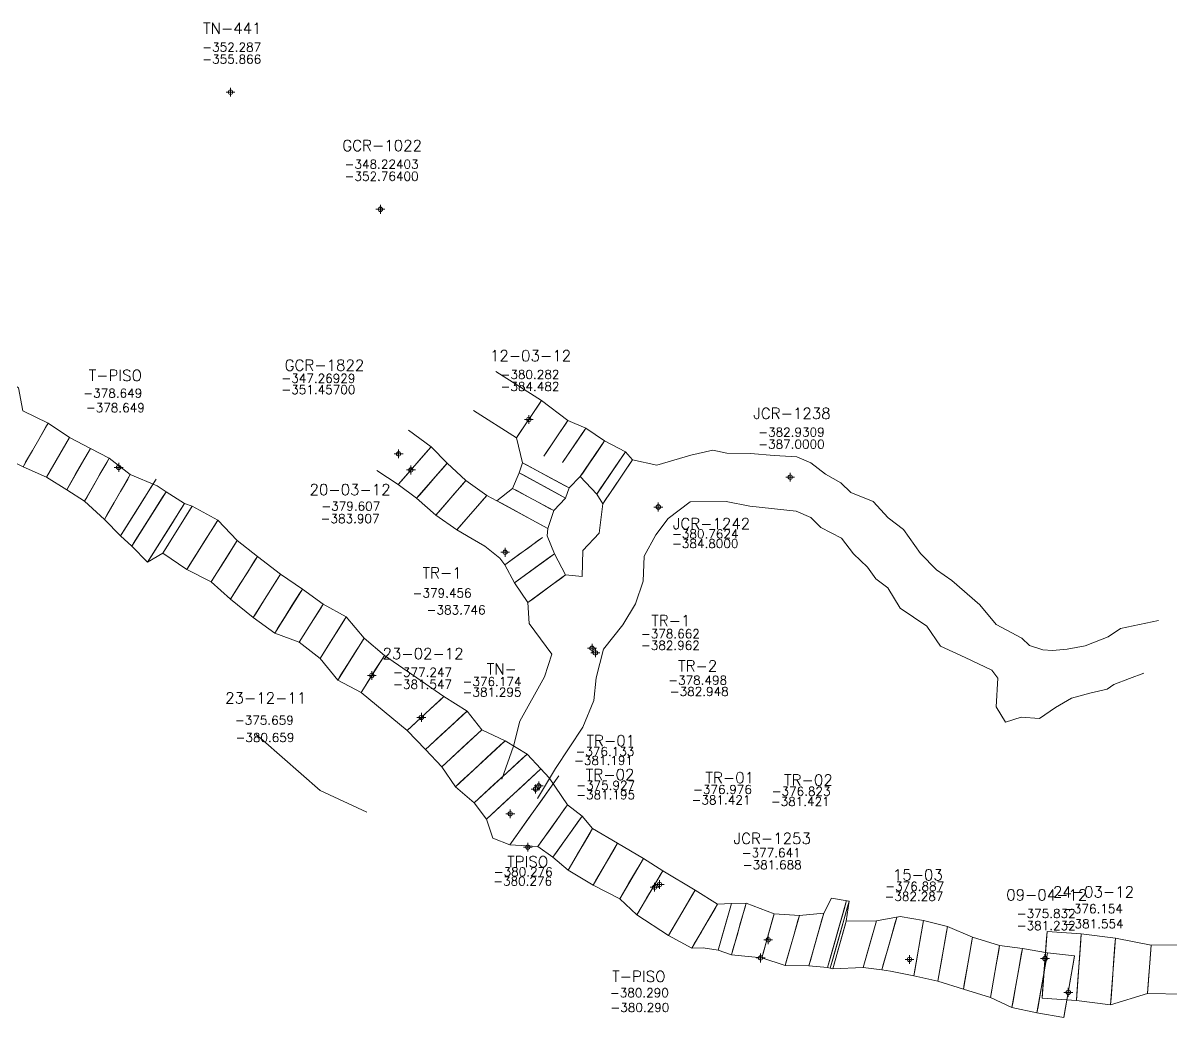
# Model space of a CAD drawing. Extents: x 0 to 99091, y -1812 to 13278.
# Drawn here: x 10868.8 to 10999.2, y 9741 to 9855.6 of the extents above; entities that cross this region are included whole.
import ezdxf
from ezdxf.enums import TextEntityAlignment as Align

# ---------------------------------------------------------------- set-up
doc = ezdxf.new("R2010")
doc.units = 0
doc.header["$MEASUREMENT"] = 0
doc.header["$PDMODE"] = 34
doc.header["$PDSIZE"] = 0.5
for name, color, linetype in [('F-440-7632-E-FIC', 1, 'Continuous'), ('F-440-7632-E-SCR', 1, 'Continuous'), ('F-440-7632-E-SEC', 1, 'Continuous'), ('F-450-7463-W-SCR', 4, 'Continuous'), ('F-450-7463-W-SCR-FIC', 4, 'Continuous'), ('F-450-7785-E-FIC', 4, 'Continuous'), ('F-450-7785-E-SCR', 1, 'Continuous'), ('F-450-7785-E-SEC', 1, 'Continuous'), ('F-450-7820-W-FI2', 7, 'Continuous'), ('MARGEN', 7, 'Continuous')]:
    doc.layers.add(name, color=color, linetype=linetype)
doc.styles.add('ROMAND', font='ROMAND.SHX')
doc.styles.add('ROMANS', font='ROMANS.SHX', dxfattribs={"width": 2.5})

# ---------------------------------------------------------------- blocks, each defined once
blk = doc.blocks.new('F2')
at = {"lineweight": 0}
blk.add_point((0, 0), dxfattribs=at)
at = {"lineweight": 0, "style": 'ROMAND'}
for tag, height, p in [('NOMBRE', 1.25, (0.2, 6.62)), ('CIELO', 1, (0.14, 4.62)), ('PISO', 1, (0.14, 3.25))]:
    blk.add_attdef(tag, text='', height=height, dxfattribs=at).set_placement(p, align=Align.CENTER)
at = {"lineweight": 0, "style": 'ROMANS', "flags": 1}
for tag, p in [('MINA', (-0.07, -3.26)), ('LOCALIZACION', (-0.07, -4.93)), ('ESTRUCTURA', (-0.07, -6.62)), ('NIVEL', (-0.07, -8.29)), ('OBRA', (-0.07, -10.12)), ('FECHA', (-0.07, -11.79)), ('ATRAS', (-0.07, -13.48)), ('TOPOGRAFO', (2.67, -15.3))]:
    blk.add_attdef(tag, text='', height=1.25, dxfattribs=at).set_placement(p, align=Align.CENTER)

msp = doc.modelspace()

# ---------------------------------------------------------------- linework, layer by layer
at = {"layer": 'F-440-7632-E-SCR', "color": 1, "linetype": 'Continuous', "lineweight": 0, "flags": 128}
for points, elevation in [([(10927.68, 9812.7), (10922.5, 9816)], -384.48), ([(10927.68, 9812.7), (10922.5, 9816)], -380.28), ([(10924.83, 9808.48), (10919.95, 9811.58)], -380.28), ([(10924.83, 9808.48), (10919.95, 9811.58)], -384.48), ([(10915.15, 9807.45), (10912.56, 9809.32)], -379.61), ([(10915.15, 9807.45), (10912.56, 9809.32)], -383.91), ([(10997.73, 9787.72), (10993.44, 9786.81), (10992.02, 9785.86), (10989.43, 9784.84), (10987.38, 9784.47), (10985.71, 9784.32), (10984.6, 9784.38), (10983.09, 9784.87), (10982.24, 9785.71), (10979.29, 9787.25), (10977.46, 9789.52), (10974.26, 9792.26), (10972.54, 9793.49), (10970.73, 9795.34), (10968.77, 9798.04), (10967.05, 9799.4), (10965.34, 9801.24), (10962.8, 9802.24), (10961.67, 9803.35), (10959.91, 9804.34), (10958.27, 9805.62), (10956.68, 9806.32), (10954.1, 9806.46), (10951.41, 9806.7), (10948.73, 9806.74), (10947.14, 9807.07), (10944.65, 9806.5), (10940.76, 9805.35), (10938.01, 9805.96), (10938.01, 9805.96)], -388.48), ([(10911.4, 9803.16), (10908.96, 9804.74)], -379.61), ([(10911.4, 9803.16), (10908.96, 9804.74)], -383.91), ([(10996.06, 9781.75), (10994.46, 9781.15), (10992.68, 9780.45), (10991.93, 9779.94), (10989.93, 9779.48), (10987.88, 9778.89), (10986.06, 9777.85), (10984.24, 9776.59), (10982.14, 9776.75), (10980.38, 9776.19), (10979.3, 9777.91), (10979.48, 9781.17), (10978.82, 9782.07), (10975.8, 9783.53), (10973, 9784.79), (10971.45, 9787.07), (10968.4, 9789.14), (10967.01, 9791.43), (10965.65, 9792.45), (10964.7, 9793.77), (10963.12, 9795.28), (10961.74, 9797.08), (10959.41, 9798.3), (10958.27, 9799.41), (10956.58, 9800.12), (10951.32, 9800.7), (10948.65, 9801.24), (10944.57, 9801.21), (10942.05, 9799.3), (10940.67, 9797.46), (10939.32, 9795.03), (10939.21, 9792.19), (10938.35, 9789.62), (10936.91, 9787.24), (10934.72, 9784.47), (10933.88, 9781.21), (10933.63, 9778.63), (10932.35, 9775.6), (10929.28, 9770.93), (10927.23, 9767.52)], -388.3), ([(10934.65, 9800.99), (10934.24, 9797.63), (10932.36, 9795.69), (10932.3, 9792.71)], -388.48), ([(10909.84, 9783.76), (10916.6, 9779.1)], -380.66), ([(10909.84, 9783.76), (10916.6, 9779.1)], -375.66), ([(10928.85, 9783.9), (10928.02, 9781.31), (10925.22, 9776.3), (10924.49, 9773.46), (10923.18, 9769.69)], -388.48), ([(10912.41, 9775.23), (10907.18, 9779.53)], -381.55), ([(10912.41, 9775.23), (10907.18, 9779.53)], -377.25)]:
    msp.add_lwpolyline(points, dxfattribs=dict(at, elevation=elevation))
at = {"layer": 'F-440-7632-E-SCR', "color": 1, "linetype": 'Continuous', "lineweight": 0}
for points in [[(10927.68, 9812.7, -380.28), (10930.68, 9810.44, -380.9), (10932.7, 9809.55, -381.06), (10934.82, 9808.12, -380.29), (10937.2, 9806.87, -379.73), (10938.01, 9805.96, -380.02)], [(10927.68, 9812.7, -384.48), (10930.68, 9810.44, -385), (10932.7, 9809.55, -385.06), (10934.82, 9808.12, -384.99), (10937.2, 9806.87, -385.13), (10938.01, 9805.96, -384.92)], [(10924.83, 9808.48, -384.48), (10925.52, 9805.64, -383.59)], [(10924.83, 9808.48, -380.28), (10925.52, 9805.64, -378.79)], [(10915.15, 9807.45, -379.61), (10916.98, 9805.59, -379.6), (10919.1, 9803.61, -379.29), (10921.48, 9801.92, -379.27), (10922.61, 9801.31, -379.31)], [(10915.15, 9807.45, -383.91), (10916.98, 9805.59, -383.9), (10919.1, 9803.61, -383.69), (10921.48, 9801.92, -383.77), (10922.61, 9801.31, -383.71)], [(10925.52, 9805.64, -378.79), (10925.13, 9804.49, -379.02), (10924.4, 9802.73, -379.12), (10922.61, 9801.31, -379.31)], [(10925.52, 9805.64, -383.59), (10925.13, 9804.49, -383.72), (10924.4, 9802.73, -383.62), (10922.61, 9801.31, -383.71)], [(10911.4, 9803.16, -379.61), (10913.49, 9801.6, -379.6), (10915.67, 9799.69, -379.29), (10918.05, 9798.01, -379.27), (10919.82, 9796.99, -379.36), (10921.23, 9796.17, -379.46), (10922.95, 9794.79, -379.35)], [(10911.4, 9803.16, -383.91), (10913.49, 9801.6, -383.9), (10915.67, 9799.69, -383.69), (10918.05, 9798.01, -383.77), (10919.82, 9796.99, -383.77), (10921.23, 9796.17, -383.86), (10922.95, 9794.79, -383.65)], [(10930.8, 9802.78, -383.59), (10932.08, 9804.06, -384.99), (10933.95, 9802.07, -385.13), (10934.65, 9800.99, -384.92)], [(10930.8, 9802.78, -378.79), (10932.08, 9804.06, -380.29), (10933.95, 9802.07, -379.73), (10934.65, 9800.99, -380.02)], [(10930.8, 9802.78, -378.79), (10930.4, 9801.63, -379.02), (10929.06, 9800.2, -379.12), (10928.41, 9798.17, -379.31), (10928.3, 9797.32, -379.16)], [(10930.8, 9802.78, -383.59), (10930.4, 9801.63, -383.72), (10929.06, 9800.2, -383.62), (10928.41, 9798.17, -383.71), (10928.3, 9797.32, -383.78)], [(10928.3, 9797.32, -379.16), (10929.14, 9795.31, -378.67), (10930.41, 9792.9, -378.85), (10932.3, 9792.71, -388.48)], [(10928.3, 9797.32, -383.78), (10929.14, 9795.31, -383.57), (10930.41, 9792.9, -383.65), (10932.3, 9792.71, -383.56), (10932.3, 9792.71, -383.56)], [(10922.95, 9794.79, -383.65), (10923.5, 9794.03, -383.57), (10924.62, 9792, -383.57), (10926.13, 9789.77, -383.65), (10926.26, 9787.39, -383.56), (10928.85, 9783.9, -388.48)], [(10922.95, 9794.79, -379.35), (10923.5, 9794.03, -379.37), (10924.62, 9792, -378.67), (10926.13, 9789.77, -378.85), (10926.26, 9787.39, -378.76), (10928.85, 9783.9, -378.7)], [(10916.6, 9779.1, -377.25), (10919.23, 9777.43, -376.9), (10920.91, 9775.31, -377.15), (10923.55, 9774.07, -376.6), (10926.03, 9772.56, -376.56), (10927.59, 9770.87, -376.62), (10928.54, 9769.84, -375.99)], [(10916.6, 9779.1, -381.55), (10919.23, 9777.43, -381.6), (10920.91, 9775.31, -381.65), (10923.55, 9774.07, -381.6), (10926.03, 9772.56, -381.56), (10927.59, 9770.87, -381.52), (10928.54, 9769.84, -381.29)], [(10912.41, 9775.23, -377.25), (10914.52, 9773.09, -376.9), (10916.35, 9771.11, -377.15), (10917.89, 9768.85, -376.6), (10920.01, 9767, -376.56), (10921.42, 9765.17, -376.62), (10922.16, 9763, -375.99)], [(10912.41, 9775.23, -381.55), (10914.52, 9773.09, -381.6), (10916.35, 9771.11, -381.65), (10917.89, 9768.85, -381.6), (10920.01, 9767, -381.56), (10921.42, 9765.17, -381.52), (10922.16, 9763, -381.49)], [(10933.48, 9764.1, -375.82), (10933.48, 9764.1, -375.82), (10932.28, 9765.49, -375.77), (10930.63, 9766.79, -375.6), (10928.54, 9769.84, -375.99), (10928.54, 9769.84, -375.99)], [(10933.48, 9764.1, -381.22), (10933.48, 9764.1, -381.22), (10932.28, 9765.49, -381.37), (10930.63, 9766.79, -381.3), (10928.54, 9769.84, -381.29), (10928.54, 9769.84, -381.29)], [(10949.24, 9755.59, -377.11), (10949.24, 9755.59, -377.11), (10947.68, 9755.5, -377.62), (10945.14, 9757.11, -376.62), (10941.44, 9759.29, -376.82), (10939.25, 9760.7, -377.42), (10936.32, 9762.42, -376.62), (10933.48, 9764.1, -375.82)], [(10949.24, 9755.59, -381.41), (10949.24, 9755.59, -381.41), (10947.68, 9755.5, -381.72), (10945.14, 9757.11, -381.62), (10941.44, 9759.29, -381.62), (10939.25, 9760.7, -381.22), (10936.32, 9762.42, -381.32), (10933.48, 9764.1, -381.22)], [(10930.69, 9759.36, -375.82), (10930.69, 9759.36, -375.82), (10928.97, 9760.85, -375.77), (10927.26, 9762.07, -375.6), (10924.08, 9762.25, -375.85), (10922.16, 9763, -375.99)], [(10930.69, 9759.36, -381.22), (10930.69, 9759.36, -381.22), (10928.97, 9760.85, -381.37), (10927.26, 9762.07, -381.3), (10924.08, 9762.25, -381.55), (10922.16, 9763, -381.49)], [(10947.74, 9750.29, -377.11), (10946.04, 9750.55, -377.32), (10944.73, 9750.5, -377.62), (10942.1, 9751.94, -376.62), (10938.5, 9754.29, -376.82), (10936.56, 9756.13, -377.42), (10933.53, 9757.68, -376.62), (10930.69, 9759.36, -375.82)], [(10947.74, 9750.29, -381.41), (10946.04, 9750.55, -381.72), (10944.73, 9750.5, -381.72), (10942.1, 9751.94, -381.62), (10938.5, 9754.29, -381.62), (10936.56, 9756.13, -381.22), (10933.53, 9757.68, -381.32), (10930.69, 9759.36, -381.22)], [(10968.4, 9754.12, -376.69), (10968.4, 9754.12, -376.69), (10968.4, 9754.12, -376.69), (10965.72, 9753.62, -376.61), (10962.27, 9753.56, -377.09), (10962.61, 9755.85, -377.08), (10960.59, 9756.19, -377.07), (10959.73, 9754.48, -376.89), (10956.96, 9754.23, -377.4), (10954.1, 9754.42, -377.29), (10950.92, 9755.63, -377.27), (10949.24, 9755.59, -377.11)], [(10968.4, 9754.12, -381.69), (10968.4, 9754.12, -381.69), (10968.4, 9754.12, -381.69), (10965.72, 9753.62, -382.51), (10962.27, 9753.56, -382.09), (10962.61, 9755.85, -382.08), (10960.59, 9756.19, -382.07), (10959.73, 9754.48, -381.99), (10956.96, 9754.23, -381.9), (10954.1, 9754.42, -381.69), (10950.92, 9755.63, -381.67), (10949.24, 9755.59, -381.41)], [(10988.22, 9749.63, -376.15), (10985.13, 9749.97, -375.86), (10982.28, 9750.47, -376.56), (10979.7, 9750.82, -375.67), (10976.62, 9751.76, -376.37), (10973.78, 9752.97, -376.68), (10971.06, 9753.65, -376.78), (10968.4, 9754.12, -376.69), (10968.4, 9754.12, -376.69), (10968.4, 9754.12, -376.69)], [(10988.22, 9749.63, -381.55), (10985.13, 9749.97, -381.46), (10982.28, 9750.47, -381.46), (10979.7, 9750.82, -381.47), (10976.62, 9751.76, -381.37), (10973.78, 9752.97, -381.48), (10971.06, 9753.65, -381.38), (10968.4, 9754.12, -381.69), (10968.4, 9754.12, -381.69), (10968.4, 9754.12, -381.69)], [(10967.31, 9747.91, -376.69), (10967.31, 9747.91, -376.69), (10966.32, 9748.04, -376.19), (10964.22, 9748.33, -376.61), (10960.75, 9748.17, -377.09), (10960.46, 9748.25, -377.08), (10960.17, 9748.33, -377.07), (10958.04, 9748.52, -376.89), (10955.35, 9748.55, -377.4), (10952.69, 9749.41, -377.29), (10949.25, 9749.76, -377.27), (10947.74, 9750.29, -377.11)], [(10967.31, 9747.91, -381.69), (10967.31, 9747.91, -381.69), (10966.32, 9748.04, -382.49), (10964.22, 9748.33, -382.51), (10960.75, 9748.17, -382.09), (10960.46, 9748.25, -382.08), (10960.17, 9748.33, -382.07), (10958.04, 9748.52, -381.99), (10955.35, 9748.55, -381.9), (10952.69, 9749.41, -381.69), (10949.25, 9749.76, -381.67), (10947.74, 9750.29, -381.41)], [(10987, 9742.64, -376.15), (10983.94, 9743.17, -375.86), (10981.1, 9743.77, -376.56), (10978.66, 9744.91, -375.67), (10975.58, 9745.85, -376.37), (10972.69, 9746.76, -376.68), (10969.95, 9747.35, -376.78), (10967.31, 9747.91, -376.69), (10967.31, 9747.91, -376.69), (10967.31, 9747.91, -376.69)], [(10987, 9742.64, -381.55), (10983.94, 9743.17, -381.46), (10981.1, 9743.77, -381.46), (10978.66, 9744.91, -381.47), (10975.58, 9745.85, -381.37), (10972.69, 9746.76, -381.48), (10969.95, 9747.35, -381.38), (10967.31, 9747.91, -381.69), (10967.31, 9747.91, -381.69), (10967.31, 9747.91, -381.69)]]:
    msp.add_polyline3d(points, dxfattribs=at)
at = {"layer": 'F-440-7632-E-SEC', "color": 1, "linetype": 'Continuous', "lineweight": 0}
for points in [[(10924.83, 9808.48, -384.48), (10927.68, 9812.7, -384.48), (10927.68, 9812.7, -382.05), (10927.4, 9812.28, -380.81), (10926.61, 9811.12, -380.28), (10925.9, 9810.06, -380.28), (10925.11, 9808.9, -380.81), (10924.83, 9808.48, -382.05), (10924.83, 9808.48, -384.48)], [(10927.93, 9806.38, -385), (10930.68, 9810.44, -385), (10930.68, 9810.44, -382.62), (10930.4, 9810.03, -381.42), (10929.65, 9808.91, -380.9), (10928.96, 9807.9, -380.9), (10928.21, 9806.78, -381.42), (10927.93, 9806.38, -382.62), (10927.93, 9806.38, -385)], [(10930.07, 9805.66, -385.06), (10932.7, 9809.55, -385.06), (10932.7, 9809.55, -382.74), (10932.44, 9809.16, -381.57), (10931.71, 9808.09, -381.06), (10931.05, 9807.12, -381.06), (10930.33, 9806.05, -381.57), (10930.07, 9805.66, -382.74), (10930.07, 9805.66, -385.06)], [(10911.4, 9803.16, -383.91), (10915.15, 9807.45, -383.91), (10915.15, 9807.45, -381.41), (10914.78, 9807.03, -380.15), (10913.75, 9805.85, -379.61), (10912.81, 9804.77, -379.61), (10911.78, 9803.59, -380.15), (10911.4, 9803.16, -381.41), (10911.4, 9803.16, -383.91)], [(10932.08, 9804.06, -384.99), (10934.82, 9808.12, -384.99), (10934.82, 9808.12, -382.26), (10934.55, 9807.71, -380.88), (10933.8, 9806.59, -380.29), (10933.11, 9805.58, -380.29), (10932.36, 9804.46, -380.88), (10932.08, 9804.06, -382.26), (10932.08, 9804.06, -384.99)], [(10933.95, 9802.07, -385.13), (10937.2, 9806.87, -385.13), (10937.2, 9806.87, -382), (10936.87, 9806.39, -380.41), (10935.98, 9805.07, -379.73), (10935.17, 9803.87, -379.73), (10934.28, 9802.55, -380.41), (10933.95, 9802.07, -382), (10933.95, 9802.07, -385.13)], [(10913.49, 9801.6, -383.9), (10916.98, 9805.59, -383.9), (10916.98, 9805.59, -381.4), (10916.63, 9805.19, -380.14), (10915.67, 9804.1, -379.6), (10914.8, 9803.1, -379.6), (10913.84, 9802, -380.14), (10913.49, 9801.6, -381.4), (10913.49, 9801.6, -383.9)], [(10925.52, 9805.64, -383.59), (10930.8, 9802.78, -383.59), (10930.8, 9802.78, -380.8), (10930.27, 9803.07, -379.39), (10928.82, 9803.85, -378.79), (10927.5, 9804.57, -378.79), (10926.05, 9805.35, -379.39), (10925.52, 9805.64, -380.8), (10925.52, 9805.64, -383.59)], [(10934.65, 9800.99, -384.92), (10938.01, 9805.96, -384.92), (10938.01, 9805.96, -382.08), (10937.68, 9805.47, -380.64), (10936.75, 9804.1, -380.02), (10935.91, 9802.86, -380.02), (10934.99, 9801.49, -380.64), (10934.65, 9800.99, -382.08), (10934.65, 9800.99, -384.92)], [(10925.13, 9804.49, -383.72), (10930.4, 9801.63, -383.72), (10930.4, 9801.63, -381), (10929.88, 9801.92, -379.61), (10928.43, 9802.71, -379.02), (10927.11, 9803.42, -379.02), (10925.66, 9804.21, -379.61), (10925.13, 9804.49, -381), (10925.13, 9804.49, -383.72)], [(10915.67, 9799.69, -383.69), (10919.1, 9803.61, -383.69), (10919.1, 9803.61, -381.13), (10918.76, 9803.22, -379.84), (10917.81, 9802.14, -379.29), (10916.96, 9801.16, -379.29), (10916.02, 9800.08, -379.84), (10915.67, 9799.69, -381.13), (10915.67, 9799.69, -383.69)], [(10918.05, 9798.01, -383.77), (10921.48, 9801.92, -383.77), (10921.48, 9801.92, -381.16), (10921.14, 9801.53, -379.84), (10920.19, 9800.46, -379.27), (10919.34, 9799.48, -379.27), (10918.4, 9798.4, -379.84), (10918.05, 9798.01, -381.16), (10918.05, 9798.01, -383.77)], [(10924.4, 9802.73, -383.62), (10929.06, 9800.2, -383.62), (10929.06, 9800.2, -381.01), (10928.59, 9800.46, -379.69), (10927.31, 9801.15, -379.12), (10926.15, 9801.78, -379.12), (10924.87, 9802.48, -379.69), (10924.4, 9802.73, -381.01), (10924.4, 9802.73, -383.62)], [(10922.61, 9801.31, -383.71), (10928.41, 9798.17, -383.71), (10928.41, 9798.17, -381.15), (10927.83, 9798.48, -379.86), (10926.24, 9799.35, -379.31), (10924.79, 9800.13, -379.31), (10923.19, 9801, -379.86), (10922.61, 9801.31, -381.15), (10922.61, 9801.31, -383.71)], [(10923.5, 9794.03, -383.57), (10927.78, 9797.16, -383.57), (10927.78, 9797.16, -381.13), (10927.35, 9796.85, -379.9), (10926.18, 9795.99, -379.37), (10925.11, 9795.21, -379.37), (10923.93, 9794.35, -379.9), (10923.5, 9794.03, -381.13), (10923.5, 9794.03, -383.57)], [(10924.62, 9792, -383.57), (10929.14, 9795.31, -383.57), (10929.14, 9795.31, -380.73), (10928.69, 9794.98, -379.29), (10927.44, 9794.07, -378.67), (10926.31, 9793.24, -378.67), (10925.07, 9792.33, -379.29), (10924.62, 9792, -380.73), (10924.62, 9792, -383.57)], [(10926.13, 9789.77, -383.65), (10930.41, 9792.9, -383.65), (10930.41, 9792.9, -380.87), (10929.98, 9792.58, -379.45), (10928.81, 9791.72, -378.85), (10927.74, 9790.94, -378.85), (10926.56, 9790.08, -379.45), (10926.13, 9789.77, -380.87), (10926.13, 9789.77, -383.65)], [(10912.41, 9775.23, -381.55), (10916.6, 9779.1, -381.55), (10916.6, 9779.1, -379.05), (10916.19, 9778.71, -377.79), (10915.03, 9777.65, -377.25), (10913.99, 9776.68, -377.25), (10912.83, 9775.62, -377.79), (10912.41, 9775.23, -379.05), (10912.41, 9775.23, -381.55)], [(10914.52, 9773.09, -381.6), (10919.23, 9777.43, -381.6), (10919.23, 9777.43, -378.87), (10918.76, 9777, -377.49), (10917.46, 9775.81, -376.9), (10916.29, 9774.72, -376.9), (10914.99, 9773.53, -377.49), (10914.52, 9773.09, -378.87), (10914.52, 9773.09, -381.6)], [(10916.35, 9771.11, -381.65), (10920.91, 9775.31, -381.65), (10920.91, 9775.31, -379.04), (10920.45, 9774.89, -377.72), (10919.2, 9773.74, -377.15), (10918.06, 9772.69, -377.15), (10916.81, 9771.53, -377.72), (10916.35, 9771.11, -379.04), (10916.35, 9771.11, -381.65)], [(10917.89, 9768.85, -381.6), (10923.55, 9774.07, -381.6), (10923.55, 9774.07, -378.7), (10922.98, 9773.55, -377.23), (10921.43, 9772.12, -376.6), (10920.01, 9770.81, -376.6), (10918.45, 9769.38, -377.23), (10917.89, 9768.85, -378.7), (10917.89, 9768.85, -381.6)], [(10920.01, 9767, -381.56), (10926.03, 9772.56, -381.56), (10926.03, 9772.56, -378.66), (10925.43, 9772, -377.19), (10923.77, 9770.47, -376.56), (10922.27, 9769.08, -376.56), (10920.61, 9767.56, -377.19), (10920.01, 9767, -378.66), (10920.01, 9767, -381.56)], [(10921.42, 9765.17, -381.52), (10927.59, 9770.87, -381.52), (10927.59, 9770.87, -378.67), (10926.98, 9770.3, -377.23), (10925.28, 9768.73, -376.62), (10923.74, 9767.31, -376.62), (10922.04, 9765.74, -377.23), (10921.42, 9765.17, -378.67), (10921.42, 9765.17, -381.52)], [(10929.65, 9770.07, -381.55), (10924.08, 9762.25, -381.55), (10924.08, 9762.25, -378.25), (10924.64, 9763.03, -376.57), (10926.17, 9765.18, -375.85), (10927.56, 9767.14, -375.85), (10929.09, 9769.29, -376.57), (10929.65, 9770.07, -378.25), (10929.65, 9770.07, -381.55)], [(10930.63, 9766.79, -381.3), (10927.26, 9762.07, -381.3), (10927.26, 9762.07, -378), (10927.6, 9762.54, -376.32), (10928.53, 9763.84, -375.6), (10929.37, 9765.02, -375.6), (10930.29, 9766.32, -376.32), (10930.63, 9766.79, -378), (10930.63, 9766.79, -381.3)], [(10932.28, 9765.49, -381.37), (10928.97, 9760.85, -381.37), (10928.97, 9760.85, -378.12), (10929.31, 9761.31, -376.47), (10930.21, 9762.59, -375.77), (10931.04, 9763.75, -375.77), (10931.95, 9765.03, -376.47), (10932.28, 9765.49, -378.12), (10932.28, 9765.49, -381.37)], [(10933.48, 9764.1, -381.22), (10930.69, 9759.36, -381.22), (10930.69, 9759.36, -378.09), (10930.96, 9759.83, -376.5), (10931.73, 9761.14, -375.82), (10932.43, 9762.32, -375.82), (10933.2, 9763.62, -376.5), (10933.48, 9764.1, -378.09), (10933.48, 9764.1, -381.22)], [(10936.32, 9762.42, -381.32), (10933.53, 9757.68, -381.32), (10933.53, 9757.68, -378.59), (10933.81, 9758.16, -377.21), (10934.58, 9759.46, -376.62), (10935.27, 9760.65, -376.62), (10936.04, 9761.95, -377.21), (10936.32, 9762.42, -378.59), (10936.32, 9762.42, -381.32)], [(10939.25, 9760.7, -381.22), (10936.56, 9756.13, -381.22), (10936.56, 9756.13, -379.02), (10936.83, 9756.59, -377.9), (10937.57, 9757.84, -377.42), (10938.24, 9758.99, -377.42), (10938.98, 9760.24, -377.9), (10939.25, 9760.7, -379.02), (10939.25, 9760.7, -381.22)], [(10941.44, 9759.29, -381.62), (10938.5, 9754.29, -381.62), (10938.5, 9754.29, -378.84), (10938.79, 9754.79, -377.42), (10939.6, 9756.17, -376.82), (10940.34, 9757.42, -376.82), (10941.14, 9758.79, -377.42), (10941.44, 9759.29, -378.84), (10941.44, 9759.29, -381.62)], [(10945.14, 9757.11, -381.62), (10942.1, 9751.94, -381.62), (10942.1, 9751.94, -378.72), (10942.4, 9752.46, -377.25), (10943.24, 9753.88, -376.62), (10944, 9755.17, -376.62), (10944.84, 9756.59, -377.25), (10945.14, 9757.11, -378.72), (10945.14, 9757.11, -381.62)], [(10947.68, 9755.5, -381.72), (10944.73, 9750.5, -381.72), (10944.73, 9750.5, -379.34), (10945.03, 9751, -378.14), (10945.84, 9752.38, -377.62), (10946.57, 9753.63, -377.62), (10947.38, 9755, -378.14), (10947.68, 9755.5, -379.34), (10947.68, 9755.5, -381.72)], [(10949.24, 9755.59, -381.41), (10947.74, 9750.29, -381.41), (10947.74, 9750.29, -378.92), (10947.89, 9750.82, -377.65), (10948.3, 9752.28, -377.11), (10948.68, 9753.6, -377.11), (10949.09, 9755.06, -377.65), (10949.24, 9755.59, -378.92), (10949.24, 9755.59, -381.41)], [(10950.92, 9755.63, -381.67), (10949.25, 9749.76, -381.67), (10949.25, 9749.76, -379.12), (10949.42, 9750.35, -377.82), (10949.88, 9751.96, -377.27), (10950.29, 9753.43, -377.27), (10950.75, 9755.04, -377.82), (10950.92, 9755.63, -379.12), (10950.92, 9755.63, -381.67)], [(10962.32, 9755.93, -382.07), (10960.17, 9748.33, -382.07), (10960.17, 9748.33, -379.17), (10960.39, 9749.09, -377.7), (10960.98, 9751.18, -377.07), (10961.52, 9753.08, -377.07), (10962.11, 9755.17, -377.7), (10962.32, 9755.93, -379.17), (10962.32, 9755.93, -382.07)], [(10962.61, 9755.85, -382.08), (10960.46, 9748.25, -382.08), (10960.46, 9748.25, -379.18), (10960.67, 9749.01, -377.71), (10961.27, 9751.1, -377.08), (10961.8, 9753, -377.08), (10962.4, 9755.09, -377.71), (10962.61, 9755.85, -379.18), (10962.61, 9755.85, -382.08)], [(10954.1, 9754.42, -381.69), (10952.69, 9749.41, -381.69), (10952.69, 9749.41, -379.14), (10952.83, 9749.91, -377.85), (10953.22, 9751.29, -377.29), (10953.57, 9752.54, -377.29), (10953.96, 9753.92, -377.85), (10954.1, 9754.42, -379.14), (10954.1, 9754.42, -381.69)], [(10956.96, 9754.23, -381.9), (10955.35, 9748.55, -381.9), (10955.35, 9748.55, -379.29), (10955.51, 9749.12, -377.96), (10955.95, 9750.68, -377.4), (10956.36, 9752.1, -377.4), (10956.8, 9753.66, -377.96), (10956.96, 9754.23, -379.29), (10956.96, 9754.23, -381.9)], [(10959.73, 9754.48, -381.99), (10958.04, 9748.52, -381.99), (10958.04, 9748.52, -379.03), (10958.21, 9749.12, -377.53), (10958.68, 9750.76, -376.89), (10959.1, 9752.25, -376.89), (10959.56, 9753.89, -377.53), (10959.73, 9754.48, -379.03), (10959.73, 9754.48, -381.99)], [(10962.27, 9753.56, -382.09), (10960.75, 9748.17, -382.09), (10960.75, 9748.17, -379.19), (10960.9, 9748.71, -377.72), (10961.32, 9750.19, -377.09), (10961.7, 9751.54, -377.09), (10962.12, 9753.02, -377.72), (10962.27, 9753.56, -379.19), (10962.27, 9753.56, -382.09)], [(10965.72, 9753.62, -382.51), (10964.22, 9748.33, -382.51), (10964.22, 9748.33, -379.09), (10964.37, 9748.86, -377.35), (10964.78, 9750.31, -376.61), (10965.16, 9751.64, -376.61), (10965.57, 9753.09, -377.35), (10965.72, 9753.62, -379.09), (10965.72, 9753.62, -382.51)], [(10968.01, 9754.01, -382.49), (10966.32, 9748.04, -382.49), (10966.32, 9748.04, -378.83), (10966.49, 9748.64, -376.98), (10966.95, 9750.28, -376.19), (10967.38, 9751.77, -376.19), (10967.84, 9753.41, -376.98), (10968.01, 9754.01, -378.83), (10968.01, 9754.01, -382.49)], [(10971.06, 9753.65, -381.38), (10969.95, 9747.35, -381.38), (10969.95, 9747.35, -378.71), (10970.06, 9747.98, -377.36), (10970.37, 9749.71, -376.78), (10970.64, 9751.29, -376.78), (10970.95, 9753.02, -377.36), (10971.06, 9753.65, -378.71), (10971.06, 9753.65, -381.38)], [(10973.78, 9752.97, -381.48), (10972.69, 9746.76, -381.48), (10972.69, 9746.76, -378.69), (10972.8, 9747.39, -377.28), (10973.1, 9749.09, -376.68), (10973.37, 9750.64, -376.68), (10973.67, 9752.35, -377.28), (10973.78, 9752.97, -378.69), (10973.78, 9752.97, -381.48)], [(10984.53, 9744.84, -381.23), (10985.08, 9752.42, -381.23), (10985.08, 9752.42, -378.1), (10985.02, 9751.66, -376.51), (10984.87, 9749.57, -375.83), (10984.73, 9747.68, -375.83), (10984.58, 9745.59, -376.51), (10984.53, 9744.84, -378.1), (10984.53, 9744.84, -381.23)], [(10988.42, 9744.56, -381.44), (10988.97, 9752.14, -381.44), (10988.97, 9752.14, -378.36), (10988.91, 9751.38, -376.81), (10988.76, 9749.29, -376.14), (10988.62, 9747.4, -376.14), (10988.47, 9745.31, -376.81), (10988.42, 9744.56, -378.36), (10988.42, 9744.56, -381.44)], [(10976.62, 9751.76, -381.37), (10975.58, 9745.85, -381.37), (10975.58, 9745.85, -378.47), (10975.68, 9746.44, -377), (10975.97, 9748.07, -376.37), (10976.23, 9749.55, -376.37), (10976.51, 9751.17, -377), (10976.62, 9751.76, -378.47), (10976.62, 9751.76, -381.37)], [(10979.7, 9750.82, -381.47), (10978.66, 9744.91, -381.47), (10978.66, 9744.91, -378.1), (10978.77, 9745.5, -376.4), (10979.05, 9747.12, -375.67), (10979.31, 9748.6, -375.67), (10979.6, 9750.23, -376.4), (10979.7, 9750.82, -378.1), (10979.7, 9750.82, -381.47)], [(10992.3, 9744.08, -381.44), (10992.84, 9751.66, -381.44), (10992.84, 9751.66, -378.43), (10992.79, 9750.9, -376.9), (10992.64, 9748.81, -376.24), (10992.5, 9746.92, -376.24), (10992.35, 9744.83, -376.9), (10992.3, 9744.08, -378.43), (10992.3, 9744.08, -381.44)], [(10996.5, 9745.38, -381.25), (10996.89, 9750.86, -381.25), (10996.89, 9750.86, -378.47), (10996.86, 9750.31, -377.06), (10996.75, 9748.81, -376.45), (10996.65, 9747.43, -376.45), (10996.54, 9745.93, -377.06), (10996.5, 9745.38, -378.47), (10996.5, 9745.38, -381.25)], [(10982.28, 9750.47, -381.46), (10981.1, 9743.77, -381.46), (10981.1, 9743.77, -378.62), (10981.22, 9744.44, -377.18), (10981.54, 9746.28, -376.56), (10981.84, 9747.96, -376.56), (10982.16, 9749.8, -377.18), (10982.28, 9750.47, -378.62), (10982.28, 9750.47, -381.46)], [(10985.13, 9749.97, -381.46), (10983.94, 9743.17, -381.46), (10983.94, 9743.17, -378.21), (10984.06, 9743.85, -376.56), (10984.39, 9745.72, -375.86), (10984.69, 9747.42, -375.86), (10985.01, 9749.29, -376.56), (10985.13, 9749.97, -378.21), (10985.13, 9749.97, -381.46)], [(10988.22, 9749.63, -381.55), (10987, 9742.64, -381.55), (10987, 9742.64, -378.42), (10987.12, 9743.34, -376.83), (10987.46, 9745.26, -376.15), (10987.76, 9747.01, -376.15), (10988.1, 9748.93, -376.83), (10988.22, 9749.63, -378.42), (10988.22, 9749.63, -381.55)]]:
    msp.add_polyline3d(points, dxfattribs=at)
at = {"layer": 'F-450-7463-W-SCR', "linetype": 'Continuous', "lineweight": 0}
for points in [[(10985.08, 9752.42, -375.83), (10988.97, 9752.14, -376.14), (10992.84, 9751.66, -376.24), (10996.89, 9750.86, -376.45), (11001.01, 9750.87, -376.56), (11004.89, 9753.3, -376.16), (11008.29, 9753.15, -376.37), (11012.6, 9751.74, -376.67), (11016.39, 9751.46, -376.88), (11021.4, 9751.4, -376.89), (11026.08, 9750.97, -377.1), (11031.45, 9750.38, -377.3), (11035.72, 9749.77, -376.91), (11038.91, 9749.54, -376.92), (11042.41, 9748.09, -377.22), (11046.37, 9747.3, -377.73), (11049.57, 9747.17, -377.33), (11052.93, 9746.53, -376.54), (11055.91, 9747.51, -376.94)], [(10985.08, 9752.42, -381.23), (10988.97, 9752.14, -381.44), (10992.84, 9751.66, -381.44), (10996.89, 9750.86, -381.25), (11001.01, 9750.87, -381.46), (11004.89, 9753.3, -381.16), (11008.29, 9753.15, -381.07), (11012.6, 9751.74, -381.17), (11016.39, 9751.46, -381.28), (11021.4, 9751.4, -381.29), (11026.08, 9750.97, -381.5), (11031.45, 9750.38, -381.5), (11035.72, 9749.77, -381.81), (11038.91, 9749.54, -381.62), (11042.41, 9748.09, -381.72), (11046.37, 9747.3, -381.93), (11049.57, 9747.17, -381.83), (11052.93, 9746.53, -381.64), (11055.91, 9747.51, -381.54)], [(10984.53, 9744.84, -375.83), (10988.42, 9744.56, -376.14), (10992.3, 9744.08, -376.24), (10996.5, 9745.38, -376.45), (11000.6, 9745.28, -376.56), (11004.32, 9745.42, -376.16), (11007.69, 9744.77, -376.37), (11012.17, 9745.85, -376.67), (11015.94, 9745.18, -376.88), (11020.9, 9744.52, -376.89), (11025.64, 9744.88, -377.1), (11031.05, 9744.89, -377.3), (11035.3, 9743.99, -376.91), (11038.41, 9742.56, -376.92), (11041.95, 9741.7, -377.22), (11045.91, 9741.02, -377.73), (11049.12, 9740.99, -377.33), (11052.53, 9741.04, -376.54), (11055.44, 9741.03, -376.94)], [(10984.53, 9744.84, -381.23), (10988.42, 9744.56, -381.44), (10992.3, 9744.08, -381.44), (10996.5, 9745.38, -381.25), (11000.6, 9745.28, -381.46), (11004.32, 9745.42, -381.16), (11007.69, 9744.77, -381.07), (11012.17, 9745.85, -381.17), (11015.94, 9745.18, -381.28), (11020.9, 9744.52, -381.29), (11025.64, 9744.88, -381.5), (11031.05, 9744.89, -381.5), (11035.3, 9743.99, -381.81), (11038.41, 9742.56, -381.62), (11041.95, 9741.7, -381.72), (11045.91, 9741.02, -381.93), (11049.12, 9740.99, -381.83), (11052.53, 9741.04, -381.64), (11055.44, 9741.03, -381.54)]]:
    msp.add_polyline3d(points, dxfattribs=at)
at = {"layer": 'F-450-7785-E-SCR', "color": 1, "linetype": 'Continuous', "lineweight": 0}
for points in [[(10885.04, 9802.35, -379.91), (10884.04, 9803.01, -379.93), (10880.98, 9804.31, -380.14), (10878.58, 9806.15, -380.05), (10876.45, 9807.26, -380.09), (10874.06, 9808.51, -380.11), (10871.65, 9810.13, -380.03), (10868.77, 9811.55, -379.94), (10868.3, 9814.13, -379.89), (10868.04, 9814.28, -379.89), (10864.97, 9813.97, -379.82), (10861.46, 9815.07, -379.62)], [(10885.04, 9802.35, -375.91), (10884.04, 9803.01, -374.93), (10880.98, 9804.31, -377.54), (10878.58, 9806.15, -374.35), (10876.45, 9807.26, -375.19), (10874.06, 9808.51, -375.81), (10871.65, 9810.13, -374.83), (10868.77, 9811.55, -375.04), (10868.3, 9814.13, -374.79), (10868.04, 9814.28, -374.79), (10864.97, 9813.97, -374.62), (10861.46, 9815.07, -374.42)], [(10879.87, 9797.33, -379.78), (10878.04, 9799.19, -380.14), (10875.79, 9801.29, -380.05), (10873.76, 9802.57, -380.09), (10871.47, 9804.01, -380.11), (10868.81, 9805.19, -380.03), (10865.93, 9806.61, -379.94), (10864.31, 9807.2, -379.89), (10864.05, 9807.35, -379.89), (10861.83, 9808.51, -379.82), (10858.72, 9810.18, -378.97)], [(10879.87, 9797.33, -375.48), (10878.04, 9799.19, -377.54), (10875.79, 9801.29, -374.35), (10873.76, 9802.57, -375.19), (10871.47, 9804.01, -375.81), (10868.81, 9805.19, -374.83), (10865.93, 9806.61, -375.04), (10864.31, 9807.2, -374.79), (10864.05, 9807.35, -374.79), (10861.83, 9808.51, -374.62), (10858.72, 9810.18, -374.27)], [(10909.84, 9783.76, -375.66), (10907.52, 9785.7, -375.91), (10905.51, 9788.15, -375.65), (10902.87, 9789.58, -375.3), (10900.52, 9791.29, -375.35), (10898.04, 9792.97, -375), (10895.41, 9794.99, -375.64), (10893.11, 9796.79, -375.59), (10890.92, 9799.11, -376.03), (10888.02, 9800.7, -375.97), (10887.15, 9801.01, -375.76), (10885.04, 9802.35, -375.91), (10885.04, 9802.35, -375.91)], [(10909.84, 9783.76, -380.66), (10907.52, 9785.7, -380.61), (10905.51, 9788.15, -380.25), (10902.87, 9789.58, -380.2), (10900.52, 9791.29, -380.05), (10898.04, 9792.97, -380.3), (10895.41, 9794.99, -380.24), (10893.11, 9796.79, -380.09), (10890.92, 9799.11, -379.83), (10888.02, 9800.7, -379.87), (10887.15, 9801.01, -380.06), (10885.04, 9802.35, -379.91), (10885.04, 9802.35, -379.91)], [(10907.18, 9779.53, -375.66), (10904.53, 9780.96, -375.91), (10902.53, 9783.41, -375.65), (10900.15, 9785.26, -375.3), (10897.38, 9786.3, -375.35), (10894.95, 9788.07, -375), (10892.37, 9790.16, -375.64), (10890.18, 9792.13, -375.59), (10887.4, 9793.53, -376.03), (10884.66, 9795.37, -375.97), (10882.94, 9794.33, -375.76), (10881.14, 9796.17, -375.91), (10879.87, 9797.33, -375.48)], [(10907.18, 9779.53, -380.66), (10904.53, 9780.96, -380.61), (10902.53, 9783.41, -380.25), (10900.15, 9785.26, -380.2), (10897.38, 9786.3, -380.05), (10894.95, 9788.07, -380.3), (10892.37, 9790.16, -380.24), (10890.18, 9792.13, -380.09), (10887.4, 9793.53, -379.83), (10884.66, 9795.37, -379.87), (10882.94, 9794.33, -380.06), (10881.14, 9796.17, -379.91), (10879.87, 9797.33, -379.78)]]:
    msp.add_polyline3d(points, dxfattribs=at)
at = {"layer": 'F-450-7785-E-SEC', "color": 1, "linetype": 'Continuous', "lineweight": 0}
for points in [[(10871.65, 9810.13, -380.03), (10868.81, 9805.19, -380.03), (10868.81, 9805.19, -377.01), (10869.09, 9805.69, -375.49), (10869.87, 9807.04, -374.83), (10870.58, 9808.28, -374.83), (10871.36, 9809.64, -375.49), (10871.65, 9810.13, -377.01), (10871.65, 9810.13, -380.03)], [(10874.06, 9808.51, -380.11), (10871.47, 9804.01, -380.11), (10871.47, 9804.01, -377.62), (10871.73, 9804.46, -376.35), (10872.44, 9805.7, -375.81), (10873.09, 9806.82, -375.81), (10873.8, 9808.06, -376.35), (10874.06, 9808.51, -377.62), (10874.06, 9808.51, -380.11)], [(10876.45, 9807.26, -380.09), (10873.76, 9802.57, -380.09), (10873.76, 9802.57, -377.24), (10874.03, 9803.04, -375.8), (10874.77, 9804.33, -375.19), (10875.44, 9805.5, -375.19), (10876.18, 9806.79, -375.8), (10876.45, 9807.26, -377.24), (10876.45, 9807.26, -380.09)], [(10878.58, 9806.15, -380.05), (10875.79, 9801.29, -380.05), (10875.79, 9801.29, -376.75), (10876.07, 9801.78, -375.07), (10876.83, 9803.11, -374.35), (10877.53, 9804.33, -374.35), (10878.3, 9805.66, -375.07), (10878.58, 9806.15, -376.75), (10878.58, 9806.15, -380.05)], [(10880.98, 9804.31, -380.14), (10878.04, 9799.19, -380.14), (10878.04, 9799.19, -378.63), (10878.33, 9799.7, -377.86), (10879.14, 9801.11, -377.54), (10879.88, 9802.39, -377.54), (10880.69, 9803.79, -377.86), (10880.98, 9804.31, -378.63), (10880.98, 9804.31, -380.14)], [(10883.92, 9803.76, -379.78), (10879.87, 9797.33, -379.78), (10879.87, 9797.33, -377.29), (10880.27, 9797.97, -376.02), (10881.39, 9799.74, -375.48), (10882.4, 9801.35, -375.48), (10883.51, 9803.12, -376.02), (10883.92, 9803.76, -377.29), (10883.92, 9803.76, -379.78)], [(10885.04, 9802.35, -379.91), (10881.14, 9796.17, -379.91), (10881.14, 9796.17, -377.59), (10881.53, 9796.79, -376.42), (10882.6, 9798.49, -375.91), (10883.58, 9800.03, -375.91), (10884.65, 9801.73, -376.42), (10885.04, 9802.35, -377.59), (10885.04, 9802.35, -379.91)], [(10887.15, 9801.01, -380.06), (10882.94, 9794.33, -380.06), (10882.94, 9794.33, -377.56), (10883.36, 9795, -376.3), (10884.52, 9796.84, -375.76), (10885.57, 9798.51, -375.76), (10886.73, 9800.35, -376.3), (10887.15, 9801.01, -377.56), (10887.15, 9801.01, -380.06)], [(10888.02, 9800.7, -379.87), (10884.66, 9795.37, -379.87), (10884.66, 9795.37, -377.61), (10885, 9795.91, -376.46), (10885.92, 9797.37, -375.97), (10886.76, 9798.7, -375.97), (10887.68, 9800.17, -376.46), (10888.02, 9800.7, -377.61), (10888.02, 9800.7, -379.87)], [(10890.92, 9799.11, -379.83), (10887.4, 9793.53, -379.83), (10887.4, 9793.53, -377.63), (10887.75, 9794.09, -376.51), (10888.72, 9795.62, -376.03), (10889.6, 9797.02, -376.03), (10890.57, 9798.56, -376.51), (10890.92, 9799.11, -377.63), (10890.92, 9799.11, -379.83)], [(10893.11, 9796.79, -380.09), (10890.18, 9792.13, -380.09), (10890.18, 9792.13, -377.48), (10890.47, 9792.6, -376.15), (10891.28, 9793.88, -375.59), (10892.01, 9795.04, -375.59), (10892.82, 9796.32, -376.15), (10893.11, 9796.79, -377.48), (10893.11, 9796.79, -380.09)], [(10895.41, 9794.99, -380.24), (10892.37, 9790.16, -380.24), (10892.37, 9790.16, -377.57), (10892.67, 9790.65, -376.22), (10893.51, 9791.97, -375.64), (10894.27, 9793.18, -375.64), (10895.1, 9794.5, -376.22), (10895.41, 9794.99, -377.57), (10895.41, 9794.99, -380.24)], [(10898.04, 9792.97, -380.3), (10894.95, 9788.07, -380.3), (10894.95, 9788.07, -377.22), (10895.26, 9788.56, -375.66), (10896.11, 9789.91, -375), (10896.88, 9791.13, -375), (10897.73, 9792.48, -375.66), (10898.04, 9792.97, -377.22), (10898.04, 9792.97, -380.3)], [(10900.52, 9791.29, -380.05), (10897.38, 9786.3, -380.05), (10897.38, 9786.3, -377.32), (10897.69, 9786.8, -375.94), (10898.56, 9788.17, -375.35), (10899.34, 9789.42, -375.35), (10900.21, 9790.79, -375.94), (10900.52, 9791.29, -377.32), (10900.52, 9791.29, -380.05)], [(10902.87, 9789.58, -380.2), (10900.15, 9785.26, -380.2), (10900.15, 9785.26, -377.36), (10900.42, 9785.69, -375.92), (10901.17, 9786.88, -375.3), (10901.85, 9787.96, -375.3), (10902.6, 9789.14, -375.92), (10902.87, 9789.58, -377.36), (10902.87, 9789.58, -380.2)], [(10905.51, 9788.15, -380.25), (10902.53, 9783.41, -380.25), (10902.53, 9783.41, -377.58), (10902.83, 9783.88, -376.23), (10903.65, 9785.18, -375.65), (10904.4, 9786.37, -375.65), (10905.22, 9787.67, -376.23), (10905.51, 9788.15, -377.58), (10905.51, 9788.15, -380.25)], [(10907.52, 9785.7, -380.61), (10904.53, 9780.96, -380.61), (10904.53, 9780.96, -377.88), (10904.83, 9781.44, -376.5), (10905.65, 9782.74, -375.91), (10906.4, 9783.92, -375.91), (10907.22, 9785.23, -376.5), (10907.52, 9785.7, -377.88), (10907.52, 9785.7, -380.61)], [(10909.84, 9783.76, -380.66), (10907.18, 9779.53, -380.66), (10907.18, 9779.53, -377.76), (10907.45, 9779.96, -376.29), (10908.18, 9781.12, -375.66), (10908.84, 9782.18, -375.66), (10909.58, 9783.34, -376.29), (10909.84, 9783.76, -377.76), (10909.84, 9783.76, -380.66)]]:
    msp.add_polyline3d(points, dxfattribs=at)
at = {"layer": 'MARGEN', "color": 2, "linetype": 'Continuous', "lineweight": 0, "flags": 128}
msp.add_lwpolyline([(10907.83, 9765.96), (10902.54, 9768.4), (10896.08, 9774.09), (10895.24, 9774.82)], dxfattribs=at)
msp.add_lwpolyline([(10907.83, 9765.96), (10902.54, 9768.4), (10896.08, 9774.09), (10895.24, 9774.82)], dxfattribs=at)

# ---------------------------------------------------------------- block references
at = {"layer": 'F-440-7632-E-FIC', "color": 5, "linetype": 'Continuous', "lineweight": 0}
ref = msp.add_blockref('F2', (10911.45, 9806.64, -347.27), dxfattribs=at)
ref.add_attrib('NOMBRE', 'GCR-1822', dxfattribs={"layer": '0', "lineweight": 0, "height": 1.25, "style": 'ROMAND'}).set_placement((10903.03, 9816.09, -347.27), align=Align.CENTER)
ref.add_attrib('CIELO', '-347.26929', dxfattribs={"layer": '0', "lineweight": 0, "height": 1, "style": 'ROMAND'}).set_placement((10902.34, 9814.72, -347.27), align=Align.CENTER)
ref.add_attrib('PISO', '-351.45700', dxfattribs={"layer": '0', "lineweight": 0, "height": 1, "style": 'ROMAND'}).set_placement((10902.34, 9813.44, -347.27), align=Align.CENTER)
for p, values in [((10926.23, 9810.55, -380.28), {'NOMBRE': '12-03-12', 'CIELO': '-380.282', 'PISO': '-384.482'}), ((10955.92, 9804, -382.96), {'NOMBRE': 'JCR-1238', 'CIELO': '-382.9309', 'PISO': '-387.0000'}), ((10914.03, 9776.72, -377.25), {'NOMBRE': '23-02-12', 'CIELO': '-377.247', 'PISO': '-381.547'})]:
    msp.add_blockref('F2', p, dxfattribs=at).add_auto_attribs(values)
ref = msp.add_blockref('F2', (10912.85, 9804.82, -379.61), dxfattribs=at)
ref.add_attrib('NOMBRE', '20-03-12', dxfattribs={"layer": '0', "lineweight": 0, "height": 1.25, "style": 'ROMAND'}).set_placement((10905.94, 9801.96, -379.61), align=Align.CENTER)
ref.add_attrib('CIELO', '-379.607', dxfattribs={"layer": '0', "lineweight": 0, "height": 1, "style": 'ROMAND'}).set_placement((10906.02, 9800.21, -379.61), align=Align.CENTER)
ref.add_attrib('PISO', '-383.907', dxfattribs={"layer": '0', "lineweight": 0, "height": 1, "style": 'ROMAND'}).set_placement((10905.94, 9798.79, -379.61), align=Align.CENTER)
ref = msp.add_blockref('F2', (10940.94, 9800.61, -380.76), dxfattribs=at)
ref.add_attrib('NOMBRE', 'JCR-1242', dxfattribs={"layer": '0', "lineweight": 0, "height": 1.25, "style": 'ROMAND'}).set_placement((10946.98, 9798.1, -380.76), align=Align.CENTER)
ref.add_attrib('CIELO', '-380.7624', dxfattribs={"layer": '0', "lineweight": 0, "height": 1, "style": 'ROMAND'}).set_placement((10946.27, 9797.06, -380.76), align=Align.CENTER)
ref.add_attrib('PISO', '-384.8000', dxfattribs={"layer": '0', "lineweight": 0, "height": 1, "style": 'ROMAND'}).set_placement((10946.27, 9795.96, -380.76), align=Align.CENTER)
ref = msp.add_blockref('F2', (10923.54, 9795.47, -379.46), dxfattribs=at)
ref.add_attrib('NOMBRE', 'TR-1', dxfattribs={"layer": '0', "lineweight": 0, "height": 1.25, "style": 'ROMAND'}).set_placement((10916.39, 9792.51, -379.46), align=Align.CENTER)
ref.add_attrib('CIELO', '-379.456', dxfattribs={"layer": '0', "lineweight": 0, "height": 1, "style": 'ROMAND'}).set_placement((10916.39, 9790.34, -379.46), align=Align.CENTER)
ref.add_attrib('PISO', '-383.746', dxfattribs={"layer": '0', "lineweight": 0, "height": 1, "style": 'ROMAND'}).set_placement((10917.98, 9788.42, -379.46), align=Align.CENTER)
ref = msp.add_blockref('F2', (10933.79, 9784.05, -378.66), dxfattribs=at)
ref.add_attrib('NOMBRE', 'TR-1', dxfattribs={"layer": '0', "lineweight": 0, "height": 1.25, "style": 'ROMAND'}).set_placement((10942.36, 9787.09, -378.66), align=Align.CENTER)
ref.add_attrib('CIELO', '-378.662', dxfattribs={"layer": '0', "lineweight": 0, "height": 1, "style": 'ROMAND'}).set_placement((10942.31, 9785.72, -378.66), align=Align.CENTER)
ref.add_attrib('PISO', '-382.962', dxfattribs={"layer": '0', "lineweight": 0, "height": 1, "style": 'ROMAND'}).set_placement((10942.31, 9784.4, -378.66), align=Align.CENTER)
ref = msp.add_blockref('F2', (10933.41, 9784.57, -378.5), dxfattribs=at)
ref.add_attrib('NOMBRE', 'TR-2', dxfattribs={"layer": '0', "lineweight": 0, "height": 1.25, "style": 'ROMAND'}).set_placement((10945.41, 9781.94, -378.5), align=Align.CENTER)
ref.add_attrib('CIELO', '-378.498', dxfattribs={"layer": '0', "lineweight": 0, "height": 1, "style": 'ROMAND'}).set_placement((10945.41, 9780.44, -378.5), align=Align.CENTER)
ref.add_attrib('PISO', '-382.948', dxfattribs={"layer": '0', "lineweight": 0, "height": 1, "style": 'ROMAND'}).set_placement((10945.59, 9779.16, -378.5), align=Align.CENTER)
ref = msp.add_blockref('F2', (10924.13, 9765.77, -376.17), dxfattribs=at)
ref.add_attrib('NOMBRE', 'TN-', dxfattribs={"layer": '0', "lineweight": 0, "height": 1.25, "style": 'ROMAND'}).set_placement((10923.16, 9781.59, -376.17), align=Align.CENTER)
ref.add_attrib('CIELO', '-376.174', dxfattribs={"layer": '0', "lineweight": 0, "height": 1, "style": 'ROMAND'}).set_placement((10922.06, 9780.29, -376.17), align=Align.CENTER)
ref.add_attrib('PISO', '-381.295', dxfattribs={"layer": '0', "lineweight": 0, "height": 1, "style": 'ROMAND'}).set_placement((10922.06, 9779.09, -376.17), align=Align.CENTER)
ref = msp.add_blockref('F2', (10927.36, 9768.93, -376.13), dxfattribs=at)
ref.add_attrib('NOMBRE', 'TR-01', dxfattribs={"layer": '0', "lineweight": 0, "height": 1.25, "style": 'ROMAND'}).set_placement((10935.55, 9773.45, -376.13), align=Align.CENTER)
ref.add_attrib('CIELO', '-376.133', dxfattribs={"layer": '0', "lineweight": 0, "height": 1, "style": 'ROMAND'}).set_placement((10934.88, 9772.35, -376.13), align=Align.CENTER)
ref.add_attrib('PISO', '-381.191', dxfattribs={"layer": '0', "lineweight": 0, "height": 1, "style": 'ROMAND'}).set_placement((10934.72, 9771.33, -376.13), align=Align.CENTER)
ref = msp.add_blockref('F2', (10927, 9768.58, -375.93), dxfattribs=at)
ref.add_attrib('NOMBRE', 'TR-02', dxfattribs={"layer": '0', "lineweight": 0, "height": 1.25, "style": 'ROMAND'}).set_placement((10935.47, 9769.6, -375.93), align=Align.CENTER)
ref.add_attrib('CIELO', '-375.927', dxfattribs={"layer": '0', "lineweight": 0, "height": 1, "style": 'ROMAND'}).set_placement((10934.96, 9768.5, -375.93), align=Align.CENTER)
ref.add_attrib('PISO', '-381.195', dxfattribs={"layer": '0', "lineweight": 0, "height": 1, "style": 'ROMAND'}).set_placement((10934.96, 9767.43, -375.93), align=Align.CENTER)
ref = msp.add_blockref('F2', (10941.09, 9757.74, -376.98), dxfattribs=at)
ref.add_attrib('NOMBRE', 'TR-01', dxfattribs={"layer": '0', "lineweight": 0, "height": 1.25, "style": 'ROMAND'}).set_placement((10949.05, 9769.25, -376.98), align=Align.CENTER)
ref.add_attrib('CIELO', '-376.976', dxfattribs={"layer": '0', "lineweight": 0, "height": 1, "style": 'ROMAND'}).set_placement((10948.23, 9768.04, -376.98), align=Align.CENTER)
ref.add_attrib('PISO', '-381.421', dxfattribs={"layer": '0', "lineweight": 0, "height": 1, "style": 'ROMAND'}).set_placement((10948.06, 9766.84, -376.98), align=Align.CENTER)
ref = msp.add_blockref('F2', (10940.52, 9757.43, -376.82), dxfattribs=at)
ref.add_attrib('NOMBRE', 'TR-02', dxfattribs={"layer": '0', "lineweight": 0, "height": 1.25, "style": 'ROMAND'}).set_placement((10957.99, 9768.97, -376.82), align=Align.CENTER)
ref.add_attrib('CIELO', '-376.823', dxfattribs={"layer": '0', "lineweight": 0, "height": 1, "style": 'ROMAND'}).set_placement((10957.16, 9767.82, -376.82), align=Align.CENTER)
ref.add_attrib('PISO', '-381.421', dxfattribs={"layer": '0', "lineweight": 0, "height": 1, "style": 'ROMAND'}).set_placement((10957.06, 9766.67, -376.82), align=Align.CENTER)
ref = msp.add_blockref('F2', (10953.42, 9751.46, -377.64), dxfattribs=at)
ref.add_attrib('NOMBRE', 'JCR-1253', dxfattribs={"layer": '0', "lineweight": 0, "height": 1.25, "style": 'ROMAND'}).set_placement((10953.88, 9762.35, -377.64), align=Align.CENTER)
ref.add_attrib('CIELO', '-377.641', dxfattribs={"layer": '0', "lineweight": 0, "height": 1, "style": 'ROMAND'}).set_placement((10953.76, 9760.85, -377.64), align=Align.CENTER)
ref.add_attrib('PISO', '-381.688', dxfattribs={"layer": '0', "lineweight": 0, "height": 1, "style": 'ROMAND'}).set_placement((10953.88, 9759.48, -377.64), align=Align.CENTER)
ref = msp.add_blockref('F2', (10926.12, 9761.99, -380.28), dxfattribs=at)
ref.add_attrib('NOMBRE', 'TPISO', dxfattribs={"layer": '0', "lineweight": 0, "height": 1.25, "style": 'ROMAND'}).set_placement((10926.11, 9759.71, -380.28), align=Align.CENTER)
ref.add_attrib('CIELO', '-380.276', dxfattribs={"layer": '0', "lineweight": 0, "height": 1, "style": 'ROMAND'}).set_placement((10925.6, 9758.68, -380.28), align=Align.CENTER)
ref.add_attrib('PISO', '-380.276', dxfattribs={"layer": '0', "lineweight": 0, "height": 1, "style": 'ROMAND'}).set_placement((10925.53, 9757.63, -380.28), align=Align.CENTER)
ref = msp.add_blockref('F2', (10969.46, 9749.23, -376.89), dxfattribs=at)
ref.add_attrib('NOMBRE', '15-03', dxfattribs={"layer": '0', "lineweight": 0, "height": 1.25, "style": 'ROMAND'}).set_placement((10970.41, 9758.21, -376.89), align=Align.CENTER)
ref.add_attrib('CIELO', '-376.887', dxfattribs={"layer": '0', "lineweight": 0, "height": 1, "style": 'ROMAND'}).set_placement((10970.06, 9757.03, -376.89), align=Align.CENTER)
ref.add_attrib('PISO', '-382.287', dxfattribs={"layer": '0', "lineweight": 0, "height": 1, "style": 'ROMAND'}).set_placement((10969.97, 9755.89, -376.89), align=Align.CENTER)
ref = msp.add_blockref('F2', (10987.5, 9745.49, -376.15), dxfattribs=at)
ref.add_attrib('NOMBRE', '24-03-12', dxfattribs={"layer": '0', "lineweight": 0, "height": 1.25, "style": 'ROMAND'}).set_placement((10990.36, 9756.28, -376.15), align=Align.CENTER)
ref.add_attrib('CIELO', '-376.154', dxfattribs={"layer": '0', "lineweight": 0, "height": 1, "style": 'ROMAND'}).set_placement((10990.36, 9754.49, -376.15), align=Align.CENTER)
ref.add_attrib('PISO', '-381.554', dxfattribs={"layer": '0', "lineweight": 0, "height": 1, "style": 'ROMAND'}).set_placement((10990.44, 9752.78, -376.15), align=Align.CENTER)
ref = msp.add_blockref('F2', (10952.56, 9749.4, -380.29), dxfattribs=at)
ref.add_attrib('NOMBRE', 'T-PISO', dxfattribs={"layer": '0', "lineweight": 0, "height": 1.25, "style": 'ROMAND'}).set_placement((10938.73, 9746.68, -380.29), align=Align.CENTER)
ref.add_attrib('CIELO', '-380.290', dxfattribs={"layer": '0', "lineweight": 0, "height": 1, "style": 'ROMAND'}).set_placement((10938.79, 9744.95, -380.29), align=Align.CENTER)
ref.add_attrib('PISO', '-380.290', dxfattribs={"layer": '0', "lineweight": 0, "height": 1, "style": 'ROMAND'}).set_placement((10938.85, 9743.27, -380.29), align=Align.CENTER)
at = {"layer": 'F-450-7463-W-SCR-FIC', "color": 5, "linetype": 'Continuous', "lineweight": 0}
msp.add_blockref('F2', (10984.85, 9749.32, -375.83), dxfattribs=at).add_auto_attribs({'NOMBRE': '09-04-12', 'CIELO': '-375.832', 'PISO': '-381.232'})
at = {"layer": 'F-450-7785-E-FIC', "color": 2, "linetype": 'Continuous', "lineweight": 0}
ref = msp.add_blockref('F2', (10879.66, 9805.11, -378.65), dxfattribs=at)
ref.add_attrib('NOMBRE', 'T-PISO', dxfattribs={"layer": '0', "lineweight": 0, "height": 1.25, "style": 'ROMAND'}).set_placement((10879.28, 9814.93, -378.65), align=Align.CENTER)
ref.add_attrib('CIELO', '-378.649', dxfattribs={"layer": '0', "lineweight": 0, "height": 1, "style": 'ROMAND'}).set_placement((10878.99, 9813.04, -378.65), align=Align.CENTER)
ref.add_attrib('PISO', '-378.649', dxfattribs={"layer": '0', "lineweight": 0, "height": 1, "style": 'ROMAND'}).set_placement((10879.28, 9811.39, -378.65), align=Align.CENTER)
ref = msp.add_blockref('F2', (10908.4, 9781.48, -375.66), dxfattribs=at)
ref.add_attrib('NOMBRE', '23-12-11', dxfattribs={"layer": '0', "lineweight": 0, "height": 1.25, "style": 'ROMAND'}).set_placement((10896.36, 9778.3, -375.66), align=Align.CENTER)
ref.add_attrib('CIELO', '-375.659', dxfattribs={"layer": '0', "lineweight": 0, "height": 1, "style": 'ROMAND'}).set_placement((10896.2, 9775.9, -375.66), align=Align.CENTER)
ref.add_attrib('PISO', '-380.659', dxfattribs={"layer": '0', "lineweight": 0, "height": 1, "style": 'ROMAND'}).set_placement((10896.27, 9773.93, -375.66), align=Align.CENTER)
at = {"layer": 'F-450-7820-W-FI2', "color": 2, "linetype": 'Continuous', "lineweight": 0}
for p, values in [((10892.36, 9847.72, -352.29), {'NOMBRE': 'TN-441', 'CIELO': '-352.287', 'PISO': '-355.866'}), ((10909.38, 9834.42, -348.22), {'NOMBRE': 'GCR-1022', 'CIELO': '-348.22403', 'PISO': '-352.76400'})]:
    msp.add_blockref('F2', p, dxfattribs=at).add_auto_attribs(values)

doc.saveas('drawing.dxf')
